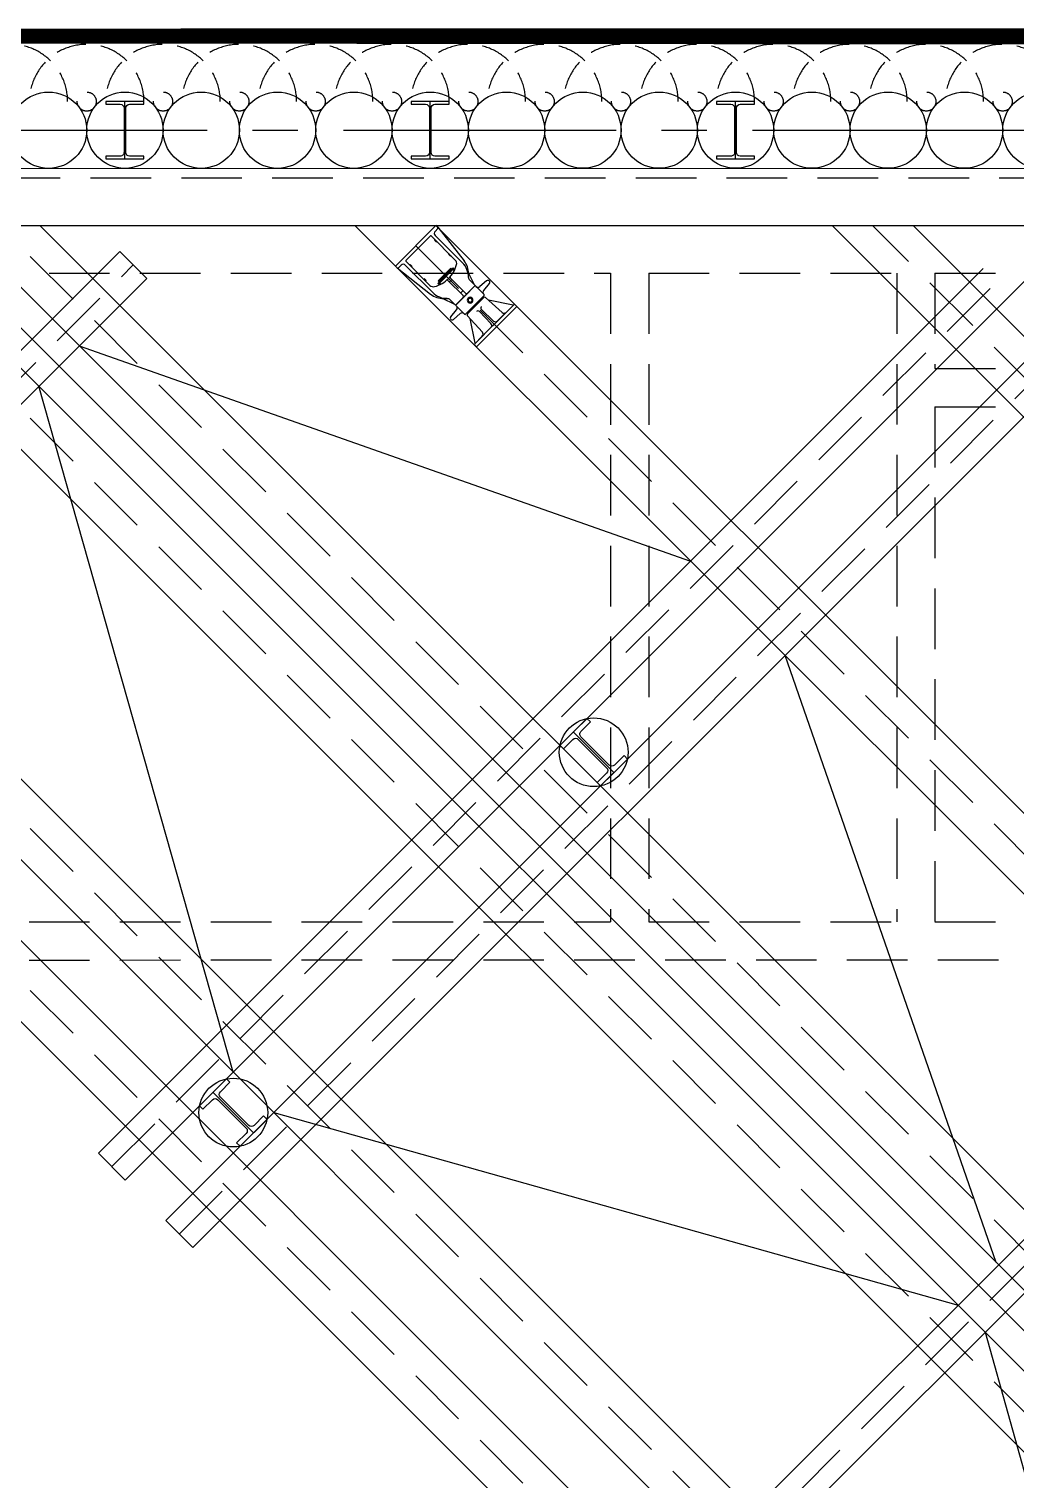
# Model space of a CAD drawing. Header units: millimetres. Extents: x 1073475 to 2890243, y -1340830 to -367733.
# Drawn here: x 2184925 to 2185831, y -377584 to -376253 of the extents above; entities that cross this region are included whole.
import ezdxf

# ---------------------------------------------------------------- set-up
doc = ezdxf.new("R2010")
doc.units = ezdxf.units.MM
doc.header["$LTSCALE"] = 50
for name, pattern in [('CENTER2', [28.575000000000003, 19.05, -3.175, 3.175, -3.175]), ('HIDDEN', [9.524999999999999, 6.35, -3.175]), ('HIDDEN2', [4.762499999999999, 3.175, -1.5875]), ('PHANTOM', [63.50000000000001, 31.75, -6.35, 6.35, -6.35, 6.35, -6.35])]:
    doc.linetypes.add(name, pattern=pattern)
doc.layers.add('_0', color=7, linetype='Continuous', lineweight=0)
for name, color, linetype in [('ANGLE', 1, 'Continuous'), ('CEN', 1, 'CENTER2'), ('CIP', 1, 'Continuous'), ('H-BEAM', 5, 'Continuous'), ('H-BEAM-상부', 173, 'Continuous'), ('HPILE-300x200', 3, 'Continuous'), ('POST PILE', 6, 'Continuous'), ('SGR', 8, 'Continuous'), ('ST-CEN', 1, 'HIDDEN'), ('ST-CEN(상부 H-BEAM)', 1, 'HIDDEN'), ('ST-CEN(하부 H-BEAM)', 1, 'HIDDEN'), ('STRUT', 3, 'Continuous'), ('WALE-1', 3, 'Continuous'), ('건축', 233, 'HIDDEN'), ('대지경계선', 6, 'PHANTOM'), ('유압JACK', 2, 'Continuous')]:
    doc.layers.add(name, color=color, linetype=linetype)

# ---------------------------------------------------------------- blocks, each defined once
blk = doc.blocks.new('계측평면')
at = {"layer": '대지경계선', "const_width": 60}
for points in [[(-5832.864789650936, -5157.838007851467), (-176.0105391723773, 499.0162449463169), (26244.97474421638, 499.0162437151084), (26244.97474204407, -35090.00000623028), (1238.203021687295, -35090.00000797046), (-5832.864790286098, -28018.93219313674), (-5832.864789650936, -5157.838007851467)], [(26246.58817301044, -35088.38657526327), (1239.816452653671, -35088.38657700345), (-5831.251359319722, -28017.31876216973), (-5831.25135868456, -5156.224576884455), (-174.3971082060016, 500.6296759133293), (26246.58817518275, 500.6296746821208)]]:
    blk.add_lwpolyline(points, dxfattribs=at)
blk = doc.blocks.new('A$C1D3235D9')
at = {"layer": 'SGR', "linetype": 'HIDDEN2'}
blk.add_circle((0, 0), 50, dxfattribs=at)
blk.add_arc((0, 0), 300, 0, 180, dxfattribs=at)
blk = doc.blocks.new('A$C59AB4A79')
at = {"layer": '_0', "color": 251}
blk.add_line((13622.69378667884, -7399.688844400342), (2373.004942829488, 3849.999998054584), dxfattribs=at)
at = {"layer": 'ANGLE', "color": 251}
for p, q in [((3215.667956413701, 3219.469018917182), (6419.422240379266, 2091.450666354154)), ((4022.975631152513, -587.8386553489836), (3003.535922065144, 3007.336984568625)), ((8020.492318594595, -1585.355342667899), (6914.396987242159, 1596.475919552729)), ((4235.107665521093, -799.9706896914868), (7821.072669957299, -1810.199762740289)), ((7962.49402626534, -1951.621119040065), (8972.72309976397, -5537.586123346933))]:
    blk.add_line(p, q, dxfattribs=at)
at = {"layer": 'CEN', "color": 251, "ltscale": 1.5}
blk.add_line((-12544.9747555661, 4350.000001879875), (14172.69378648815, 4350.000001879875), dxfattribs=at)
at = {"layer": 'CIP', "color": 251}
for centre in [(3055.025244434131, 4350.000000000815), (3455.025244434131, 4349.999999952037), (3855.025244434131, 4349.999999903142), (4255.025244434131, 4349.999999854364), (4655.025244434131, 4349.99999980547), (5055.025244434131, 4349.999999756692), (5455.025244434364, 4349.99999970803), (5855.025244434364, 4349.999999659252), (6255.025244434364, 4349.999999610358), (6655.025244434364, 4349.99999956158), (7055.025244434131, 4349.999999512685), (7455.025244434131, 4349.999999463907), (7855.025244434131, 4349.999999415013), (8255.025244434131, 4349.999999366235)]:
    blk.add_circle(centre, 200, dxfattribs=at)
at = {"layer": 'H-BEAM', "color": 251}
for p, q in [((7953.127153389854, 3625.155579365208), (3315.868849969702, -1012.102724056109)), ((3457.290206206962, -1153.524080293602), (8235.9698658376, 3625.155579330749)), ((3669.422240563203, -1365.656114649377), (8660.233934490243, 3625.15557927906)), ((8943.07664693566, 3625.155579244602), (3810.84359680023, -1507.07747088687)), ((3315.868849969702, -1012.102724056109), (3457.290206206962, -1153.524080293602)), ((3810.84359680023, -1507.07747088687), (3669.422240563203, -1365.656114649377))]:
    blk.add_line(p, q, dxfattribs=at)
at = {"layer": 'H-BEAM-상부', "color": 251}
for p, q in [((3427.799990768312, 3714.443765748874), (1008.561175315641, 1295.204950294341)), ((3569.221347007202, 3573.022409509984), (3427.799990768312, 3714.443765748874)), ((1149.982531552669, 1153.783594057313), (3569.221347007202, 3573.022409509984)), ((13074.62605933985, 3443.353626942495), (5896.808601492783, -3734.463831496425)), ((6038.229957729811, -3875.885187733453), (13216.04741557874, 3301.932270703604))]:
    blk.add_line(p, q, dxfattribs=at)
at = {"layer": 'HPILE-300x200', "color": 251}
for p, q in [((3455.025244415738, 4199.99999995192), (3455.025244452525, 4499.99999995192)), ((5055.025244415738, 4199.999999756576), (5055.025244452525, 4499.999999756576)), ((6655.025244415971, 4199.999999561463), (6655.025244452758, 4499.999999561463))]:
    blk.add_line(p, q, dxfattribs=at)
for points in [[(3355.025244452525, 4499.999999964144), (3355.025244450662, 4485.999999964144), (3430.525244450662, 4485.999999954947, -0.414213562373095), (3450.525244448334, 4465.999999952503), (3450.525244419929, 4233.999999952503, -0.414213562373095), (3430.5252444176, 4213.999999954947), (3355.0252444176, 4213.999999964144), (3355.025244415738, 4199.999999964144), (3555.025244415738, 4199.999999939697), (3555.0252444176, 4213.999999939697), (3479.5252444176, 4213.999999948894, -0.414213562373095), (3459.525244419929, 4233.999999951338), (3459.525244448334, 4465.999999951338, -0.414213562373095), (3479.525244450662, 4485.999999948894), (3555.025244450662, 4485.999999939697), (3555.025244452525, 4499.999999939697)], [(4955.025244452525, 4499.999999768799), (4955.025244450662, 4485.999999768799), (5030.525244450662, 4485.999999759602, -0.414213562373095), (5050.525244448334, 4465.999999757158), (5050.525244419929, 4233.999999757158, -0.414213562373095), (5030.5252444176, 4213.999999759602), (4955.0252444176, 4213.999999768799), (4955.025244415738, 4199.999999768799), (5155.025244415738, 4199.999999744352), (5155.0252444176, 4213.999999744352), (5079.5252444176, 4213.999999753549, -0.414213562373095), (5059.525244419929, 4233.999999755993), (5059.525244448334, 4465.999999755993, -0.414213562373095), (5079.525244450662, 4485.999999753549), (5155.025244450662, 4485.999999744352), (5155.025244452525, 4499.999999744352)], [(6555.025244452758, 4499.999999573687), (6555.025244450895, 4485.999999573687), (6630.525244450895, 4485.99999956449, -0.414213562373095), (6650.525244448567, 4465.999999562046), (6650.525244420161, 4233.999999562046, -0.414213562373095), (6630.525244417833, 4213.99999956449), (6555.025244417833, 4213.999999573687), (6555.025244415971, 4199.999999573687), (6755.025244415971, 4199.99999954924), (6755.025244417833, 4213.99999954924), (6679.525244417833, 4213.999999558437, -0.414213562373095), (6659.525244420161, 4233.999999560881), (6659.525244448567, 4465.999999560881, -0.414213562373095), (6679.525244450895, 4485.999999558437), (6755.025244450895, 4485.99999954924), (6755.025244452758, 4499.99999954924)]]:
    blk.add_lwpolyline(points, format="xyb", close=True, dxfattribs=at)
at = {"layer": 'POST PILE', "color": 251}
for p, q in [((5805.818343414227, 1195.004057148821), (6017.950377770001, 982.8720227928134)), ((3916.909613977419, -693.9046725220978), (4129.041648333194, -906.0367068781052))]:
    blk.add_line(p, q, dxfattribs=at)
for points in [[(6088.661055888748, 1053.582700911444), (6070.983386359178, 1071.26037044113), (6021.132358285366, 1021.409342367551, -0.414213562373095), (5992.848087037914, 1021.409342367551), (5844.355662988732, 1169.901766416617, -0.414213562373095), (5844.355662988732, 1198.186037664185), (5894.206691062544, 1248.037065737764), (5876.52902153274, 1265.714735267451), (5735.10766529548, 1124.29337903019), (5752.78533482505, 1106.615709500504), (5802.636362898862, 1156.466737574083, -0.414213562373095), (5830.920634146314, 1156.466737574083), (5979.413058195496, 1007.974313525017, -0.414213562373095), (5979.413058195496, 979.6900422774488), (5929.562030121684, 929.8390142038697), (5947.239699651487, 912.161344674183)], [(4199.75232645194, -835.3260287594749), (4182.07465692237, -817.6483592297882), (4132.223628848558, -867.4993873033673, -0.414213562373095), (4103.939357601106, -867.4993873033673), (3955.446933551924, -719.0069632543018, -0.414213562373095), (3955.446933551924, -690.7226920067333), (4005.297961625736, -640.8716639331542), (3987.620292095933, -623.1939944034675), (3846.198935858672, -764.6153506407281), (3863.876605388243, -782.2930201704148), (3913.727633462055, -732.4419920968357, -0.414213562373095), (3942.011904709507, -732.4419920968357), (4090.504328758689, -880.9344161459012, -0.414213562373095), (4090.504328758689, -909.2186873934697), (4040.653300684877, -959.0697154670488), (4058.33097021468, -976.7473849967355)]]:
    blk.add_lwpolyline(points, format="xyb", close=True, dxfattribs=at)
for centre in [(5911.884360592114, 1088.938039970817), (4022.975631155306, -799.9706897001015)]:
    blk.add_circle(centre, 180.2775637731995, dxfattribs=at)
at = {"layer": 'ST-CEN', "color": 251}
for p, q in [((13622.69378646975, -10823.9529125042), (-1051.259125907673, 3849.999998053885)), ((13622.69378652144, -9975.424775185413), (-202.7309884328861, 3849.999998055049)), ((13622.69378665276, -7823.952913059271), (1948.740874092095, 3849.999998053885)), ((13622.69378670468, -6975.424775740481), (2797.269011567114, 3849.999998055049)), ((13622.69378683134, -4899.688844862045), (4873.004942829488, 3849.999998054584)), ((13622.69378698408, -2399.688846290228), (7373.004940388026, 3849.99999953073))]:
    blk.add_line(p, q, dxfattribs=at)
at = {"layer": 'ST-CEN(상부 H-BEAM)', "color": 251}
for p, q in [((1079.271853434388, 1224.49427217606), (3498.510668885661, 3643.733087631292)), ((5967.51927961153, -3805.174509614706), (13145.3367374572, 3372.642948824912))]:
    blk.add_line(p, q, dxfattribs=at)
at = {"layer": 'ST-CEN(하부 H-BEAM)', "color": 251}
for p, q in [((3386.579528088449, -1082.813402174856), (8094.548509604763, 3625.155579348095)), ((3740.132918681717, -1436.366792768124), (8801.655290715396, 3625.155579261831))]:
    blk.add_line(p, q, dxfattribs=at)
at = {"layer": 'STRUT', "color": 251}
for p, q in [((13622.69378645672, -11036.0849468339), (-1263.391160276718, 3849.999998053187)), ((13622.69378648279, -10611.82087817392), (-839.1270915388595, 3849.999998054118)), ((13622.69378650864, -10187.55680951534), (-414.8630228012335, 3849.999998054584)), ((13622.69378653448, -9763.292740855482), (9.401045935926959, 3849.999998055049)), ((13622.69378663995, -8036.084947389551), (1736.608839723049, 3849.999998053187)), ((13622.6937866658, -7611.820878729573), (2160.87290846114, 3849.999998054118)), ((13622.69378669164, -7187.556810070411), (2585.136977198301, 3849.999998054118)), ((13622.69378671749, -6763.292741410783), (3009.401045935694, 3849.999998055049)), ((13622.6937868183, -5111.820879191975), (4660.87290846114, 3849.999998054118)), ((13622.69378684438, -4687.556810533046), (5085.136977198767, 3849.999998054584)), ((13622.69378697104, -2611.820880620042), (7160.872906019678, 3849.999999530264)), ((13622.69378699688, -2187.556811960298), (7585.136974757537, 3849.99999953073))]:
    blk.add_line(p, q, dxfattribs=at)
at = {"layer": 'WALE-1', "color": 251}
for p, q in [((-12462.13204308739, 4150.000001870096), (13922.69378738385, 4149.999998756684)), ((-12337.86797437025, 3850.000001854962), (13622.69378736545, 3849.999998793704))]:
    blk.add_line(p, q, dxfattribs=at)
at = {"layer": '건축', "color": 251}
for p, q in [((-12720.98529473809, 4849.016246827203), (13699.99998865067, 4849.016245595994)), ((-12441.42136496794, 4100.000001867767), (13000.00000024564, 4099.999998762971)), ((200.0000002253801, 3600.000000352855), (6000.000000226311, 3599.999999650405)), ((6000.000000226311, 3599.999999547959), (6000.000000012107, 199.9999993505189)), ((6200.000000226311, 3599.999999627005), (7500.000000226311, 3599.999999454594)), ((6200.000000226311, 3599.999999535736), (6200.000000012107, 199.9999994128011)), ((7500.000000226311, 3599.999999452732), (7500.000000012107, 199.9999992422527)), ((7700.000000226311, 3599.999999431195), (12300.00000022538, 3599.999998848652)), ((7700.000000226311, 3599.999999429332), (7700.000000194879, 3099.999999425607)), ((7700.000000194879, 3099.999999425607), (12300.00000019395, 3099.99999884679)), ((7700.000000181608, 2899.999999427469), (12300.00000018068, 2899.99999884679)), ((7700.000000182539, 2899.999999425607), (7700.000000012107, 199.9999993622769)), ((2000.000000015832, 199.9999996525003), (6000.000000012107, 199.9999993523816)), ((6200.000000012107, 199.9999993364327), (7500.000000012107, 199.9999992422527)), ((7700.000000012107, 199.9999993622769), (11000.0000000177, 199.9999989875359)), ((1999.999999991618, -1.407461240887642e-07), (11000.0000000177, -8.261995390057564e-07))]:
    blk.add_line(p, q, dxfattribs=at)
at = {"layer": '대지경계선', "const_width": 60}
blk.add_lwpolyline([(13699.99998647836, -30740.00000434951), (-11306.77173387841, -30740.00000608969), (-18377.83954585181, -23668.93219125597), (-18377.83954521664, -807.8380059706978), (-12720.98529473809, 4849.016246827086), (13699.99998865067, 4849.016245595878)], dxfattribs=at)
at = {"layer": '유압JACK', "color": 251}
for p, q in [((4873.004942802945, 3637.867963654222), (5085.136977198767, 3849.999998054467)), ((5094.329365298152, 3833.736541975057), (5080.187229653588, 3819.594406330143)), ((5094.329365294892, 3840.807609790238), (5085.136977198767, 3849.999998054467)), ((5094.329365294892, 3840.807609790238), (5232.565013373736, 3665.834994338569)), ((4927.452164961025, 3666.859341634321), (5056.145599114476, 3795.552775790566)), ((5060.388239840977, 3795.552775793476), (5186.581927774241, 3669.359087778372)), ((5079.480122914072, 3776.460892762872), (5076.651695789304, 3773.632465638104)), ((5076.651695789304, 3773.632465638104), (5087.2582975158, 3763.025863827555)), ((5080.187229705509, 3798.381202927092), (5229.437822758686, 3649.130609877058)), ((5090.086724661523, 3765.854290973395), (5087.2582975158, 3763.025863827555)), ((4927.452164958231, 3662.616700907936), (5053.645852891495, 3536.423012892832)), ((5153.726334938081, 3702.214680698118), (5150.897907792358, 3699.386253552279)), ((5161.504509520717, 3688.779651908437), (5150.897907792358, 3699.386253552279)), ((5164.332936645485, 3691.608079033205), (5161.504509520717, 3688.779651908437)), ((4882.19733094098, 3628.675575432018), (4873.004942802945, 3637.867963654222)), ((4882.19733094098, 3628.675575432018), (5057.169946518959, 3490.43992723315)), ((4889.268398756161, 3628.675575428875), (4903.410534358583, 3642.817711031646)), ((4924.623737824848, 3642.817711043404), (5073.874330878025, 3493.567117993254)), ((4946.544048094423, 3643.524817940546), (4949.37247517705, 3646.353245023172)), ((4949.37247517705, 3646.353245023172), (4959.979076903546, 3635.746643212624)), ((4957.150649778778, 3632.918216087855), (4959.979076903546, 3635.746643212624)), ((5094.474573118612, 3546.796396679478), (5175.791852994356, 3628.11367639224)), ((5096.450685640564, 3560.08621774416), (5162.918723113602, 3626.554255218478)), ((5098.010107025737, 3543.260862603784), (5179.327386863297, 3624.578142607701)), ((5099.986219548853, 3556.550683751586), (5165.040043438319, 3621.604507642565)), ((5101.824697196484, 3547.075452774647), (5172.111111250939, 3617.361866912805)), ((5102.107539911754, 3554.429363472969), (5167.161363801453, 3619.483187363832)), ((5160.245237258961, 3575.487625619047), (5240.346915625036, 3495.385947254719)), ((5166.454256979749, 3623.018721183878), (5162.918723113602, 3626.554255218478)), ((5165.040043438319, 3621.604507642565), (5166.454256979749, 3623.018721183878)), ((5167.161363801453, 3619.483187363832), (5165.040043438319, 3621.604507642565)), ((5167.161363801453, 3619.483187363832), (5168.575577384792, 3620.897400947288)), ((5172.07954239822, 3617.330298142624), (5168.544008487137, 3620.865831885021)), ((5172.111111250939, 3617.361866912805), (5168.575577384792, 3620.897400947288)), ((5172.362385030603, 3617.613140775007), (5168.826851161662, 3621.148674559547)), ((5172.111111250939, 3617.361866912805), (5175.929487874499, 3621.180243618786)), ((5180.301523022586, 3612.565567783662), (5173.808167570969, 3619.058923150762)), ((5179.327386863297, 3624.578142607701), (5175.791852994356, 3628.11367639224)), ((5181.730220577214, 3615.379510747502), (5175.929487874499, 3621.180243618786)), ((5287.015963203739, 3538.519460760406), (5255.783464070875, 3602.729147345526)), ((5255.880202292465, 3580.922805291135), (5255.880202278262, 3598.116876120795)), ((5020.790260055335, 3569.278605812695), (5023.618687180104, 3572.107032937463)), ((5034.225288908463, 3561.500431293505), (5023.618687180104, 3572.107032937463)), ((5031.396861825837, 3558.672004210879), (5034.225288908463, 3561.500431293505)), ((5098.010107025737, 3543.260862603784), (5094.474573118612, 3546.796396679478)), ((5099.986219548853, 3556.550683751586), (5096.450685640564, 3560.08621774416)), ((5103.521753516281, 3555.843577077496), (5101.400433111237, 3557.96489731397)), ((5105.257951574866, 3550.508707153145), (5101.72241766681, 3554.044241145486)), ((5107.625429902226, 3541.274720153306), (5101.824697196484, 3547.075452774647)), ((5105.643073820043, 3550.893829480628), (5102.107539911754, 3554.429363472969)), ((5110.439373052679, 3542.703417647746), (5103.946017520735, 3549.196773263742)), ((5147.517315197736, 3562.759703557589), (5227.61899356381, 3482.658025193145)), ((5155.614500973606, 3554.662517781835), (5168.342423034832, 3567.390439843293)), ((5214.147542330669, 3496.129476257483), (5226.875464391895, 3508.857398318942)), ((5227.618993566837, 3472.051423304016), (5290.55149707268, 3534.98392697575)), ((5239.286255479325, 3483.718685381347), (5287.723069947911, 3532.155499850982)), ((5290.55149707268, 3534.98392697575), (5261.803455378395, 3563.731968669337)), ((5335.666319142329, 3489.869104780606), (5293.379924208159, 3532.155499840272)), ((5294.087031021947, 3531.448392942199), (5293.379924208159, 3532.155499840272)), ((5294.934149708832, 3530.60127425543), (5293.379924208159, 3532.155499840272)), ((5350.655573488446, 3559.732664218522), (5315.229885064997, 3529.757081828313)), ((5364.797709125094, 3545.590528582106), (5334.822126569925, 3510.164840239449)), ((5184.485479892464, 3435.988977611763), (5120.275793305598, 3467.221476659761)), ((5142.082135566976, 3467.124738316401), (5124.888064737199, 3467.124738330138)), ((5188.021013841731, 3432.453443578212), (5159.272972106468, 3461.201485312893)), ((5227.618993566837, 3472.051423304016), (5188.021013841731, 3432.453443578212)), ((5239.286255479325, 3483.718685381347), (5190.8494409665, 3435.28187070298)), ((5191.556547710905, 3428.917909793556), (5190.849440936232, 3429.625016483827)), ((5233.135835893452, 3387.33862161194), (5190.849440936232, 3429.625016483827)), ((5192.40366648091, 3428.070791107835), (5190.849440936232, 3429.625016483827)), ((5288.78373012552, 3434.221210736083), (5240.346915653907, 3385.784396016505)), ((5249.610014443053, 3395.047494970378), (5327.957445846405, 3473.394926210633)), ((5293.02637084946, 3429.978570012259), (5249.676332228817, 3386.62853122619)), ((5253.852655125782, 3390.804854287766), (5332.200086529134, 3469.15228552802)), ((5288.78373012552, 3434.221210736083), (5337.220544635318, 3482.658025164506)), ((5293.02637084946, 3429.978570012259), (5336.376409447053, 3473.328608610667)), ((5297.269011486089, 3213.603894979809), (5509.401045882143, 3425.735929380055)), ((5509.401045882143, 3425.735929380055), (5297.269011486089, 3213.603894979809)), ((5330.078766166465, 3467.030965329963), (5325.836125483736, 3471.273606012575)), ((5332.200086529134, 3469.15228552802), (5327.957445846405, 3473.394926210633)), ((5337.220544624375, 3488.31487942487), (5335.666319142329, 3489.869104780606)), ((5344.633833781118, 3473.544836787507), (5432.518979011336, 3394.412696626969)), ((5490.309162738966, 3432.099890250829), (5360.625008965144, 3459.146318094921)), ((5493.137589884689, 3434.928317396669), (5383.099615519168, 3324.890343028819)), ((5493.137589884689, 3434.928317396669), (5408.052712306846, 3349.843439734774)), ((5493.137589884689, 3434.928317396669), (5453.16253981716, 3394.953267246019)), ((5509.401045882143, 3425.735929380055), (5500.208657699637, 3434.928317393642)), ((5163.272276476724, 3372.349367285497), (5193.24785901187, 3407.775055690436)), ((5177.414412113605, 3358.207231649081), (5212.840100558009, 3388.182814060478)), ((5234.69006139366, 3385.784396027331), (5233.135835893452, 3387.33862161194)), ((5249.460103907622, 3378.371106994571), (5328.592244110303, 3290.485961641418)), ((5253.852655125782, 3390.804854287766), (5249.610014443053, 3395.047494970378)), ((5255.97397548845, 3392.926174485823), (5251.731334805721, 3397.168815168436)), ((5290.905050488655, 3232.695777996327), (5263.858622640837, 3362.379931686213)), ((5312.468308881391, 3399.61023076612), (5373.393508049427, 3335.928235024563)), ((5323.394710012712, 3410.53663197998), (5387.076705588959, 3349.611432811245)), ((5288.076623342698, 3229.867350850487), (5390.607106635813, 3332.397834228002)), ((5288.076623342698, 3229.867350850487), (5373.16150098294, 3314.952228492359)), ((5288.076623342698, 3229.867350850487), (5328.051673451439, 3269.842400960042)), ((5297.269011486089, 3213.603894979809), (5288.076623345958, 3222.796283035539))]:
    blk.add_line(p, q, dxfattribs=at)
for centre, radius, start, end in [((5090.793831424089, 3808.987804728327), 14.9999999996453, 135, 225), ((5090.793831432005, 3837.272076009656), 4.999999999881765, 315, 45), ((5058.266919478308, 3793.431455595419), 2.999999999929059, 45, 135), ((4929.573485282715, 3664.738021397032), 2.999999999929059, 135, 225), ((5168.90425826679, 3651.681418352877), 24.99999999940882, 344.7623002986288, 45), ((5145.948160334723, 3577.056780524086), 109.9999999974013, 0.3602266100553036, 45), ((5145.880202335538, 3598.116876174812), 109.9999999973988, 0, 37.99693040890948), ((4885.732864847872, 3632.211109421332), 4.999999999881765, 225, 315), ((4914.017136129318, 3632.211109429831), 14.9999999996453, 45, 135), ((5034.790974320378, 3688.213966367533), 163.9999999961219, 315, 344.7623002986288), ((5163.780771121848, 3579.023159399512), 4.999999999881765, 139.7518416999892, 225), ((5275.945591023192, 3577.874104314251), 19.99999999952706, 180.3602266100553, 225), ((5071.323522443185, 3554.10068252706), 24.99999999940882, 225, 285.2376997159955), ((5145.948160334723, 3577.056780524086), 109.9999999973988, 225, 269.6397734099966), ((5034.790974320378, 3688.213966367533), 163.9999999961219, 285.2376997159955, 315), ((5143.981781248702, 3559.224169526133), 4.999999999881765, 45, 130.2481582949198), ((5290.551497083623, 3529.327072715503), 3.999999999905412, 45, 135), ((5305.540751449531, 3541.20787616109), 14.9999999996453, 225, 310.2363582352459), ((5346.272920860909, 3500.475706581841), 14.9999999996453, 139.7636417553537, 225), ((5357.726641306654, 3552.661596400314), 9.99999999976353, 315, 135), ((5124.888064682949, 3577.124738439568), 109.9999999973988, 232.0030695963468, 270), ((5145.130836461904, 3447.059349667979), 19.99999999952706, 45, 89.63977340999655), ((5193.677868061, 3432.453443608596), 3.999999999905412, 135, 225), ((5181.797064741142, 3417.464189285529), 14.9999999996453, 319.7636417553537, 45), ((5222.315692703938, 3477.354724250967), 7.499999999822648, 315, 45), ((5245.650216483977, 3500.68924811366), 7.499999999822648, 225, 315), ((5264.034992759349, 3458.969947933219), 14.9999999996453, 135, 315), ((5264.034992759349, 3458.969947933219), 14.9999999996453, 315, 135), ((5264.034992759349, 3458.969947933219), 9.99999999976353, 135, 315), ((5264.034992759349, 3458.969947933219), 9.99999999976353, 315, 135), ((5330.307646735571, 3417.762371088145), 9.99999999976353, 135, 226.2673989968755), ((5340.619050129782, 3469.085967927938), 5.999999999858119, 47.9999999663723, 135), ((5334.39211749984, 3485.486452300102), 3.999999999905412, 315, 45), ((5496.673123836983, 3431.392783613177), 4.999999999881765, 45, 135), ((5170.343344295165, 3365.278299467289), 9.99999999976353, 135, 315), ((5222.529234111542, 3376.732019747491), 14.9999999996453, 45, 130.2363582352459), ((5237.518488518428, 3388.6128231521), 3.999999999905412, 225, 315), ((5253.918972911779, 3382.385890543344), 5.999999999858119, 135, 222.0000000336277), ((5305.242569606751, 3392.697294041165), 9.99999999976353, 43.73260100312448, 135), ((5397.446110580349, 3360.450041545322), 14.9999999996453, 226.2673989968755, 315), ((5442.555938090663, 3405.559869056568), 14.9999999996453, 227.9999999663723, 315), ((5317.445071723079, 3280.449002604), 14.9999999996453, 315, 42.00000003362771), ((5362.554899254348, 3325.5588301362), 14.9999999996453, 315, 43.73260100312448), ((5291.61215725285, 3226.331817024737), 4.999999999881765, 135, 225)]:
    blk.add_arc(centre, radius, start, end, dxfattribs=at)
at = {"layer": 'SGR', "color": 251, "linetype": 'HIDDEN2', "rotation": 359.9999999930079}
for p in [(2855.025244452525, 4500.000000025262), (3255.025244452525, 4499.999999976484), (3655.025244452525, 4499.99999992759), (4055.025244452525, 4499.999999878695), (4455.025244452525, 4499.999999829917), (4855.025244452525, 4499.999999781139), (5255.025244452758, 4499.999999732478), (5655.025244452758, 4499.999999683583), (6055.025244452758, 4499.999999634805), (6455.025244452758, 4499.999999586027), (6855.025244452525, 4499.999999537133), (7255.025244452525, 4499.999999488238), (7655.025244452525, 4499.99999943946), (8055.025244452525, 4499.999999390682)]:
    blk.add_blockref('A$C1D3235D9', p, dxfattribs=at)

msp = doc.modelspace()

# ---------------------------------------------------------------- block references
at = {"ltscale": 0.2, "xscale": 0.1751524569241688, "yscale": 0.1751524569241688, "zscale": 0.1751524569241688, "rotation": 0.000612302615251796}
msp.add_blockref('A$C59AB4A79', (2184407.824571948, -377107.7345485468, 1.750000000000037e-09), dxfattribs=at)
at = {"xscale": 0.175, "yscale": 0.175, "zscale": 0.175}
msp.add_blockref('계측평면', (2182214.533573052, -376345.7690502725, 1.750000000000037e-09), dxfattribs=at)

doc.saveas('drawing.dxf')
